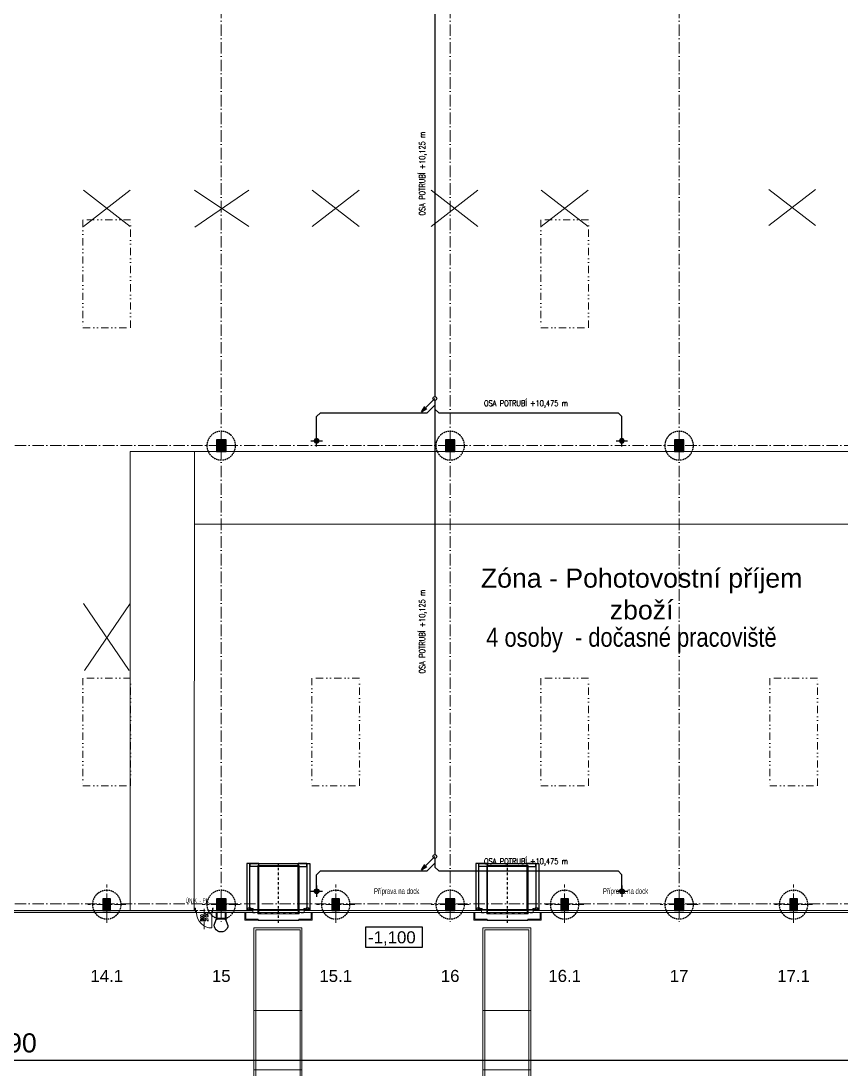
# Model space of a CAD drawing. Header units: millimetres. Extents: x 325046 to 1268204, y 1875583 to 2761998.
# Drawn here: x 863581 to 906567, y 2462227 to 2517146 of the extents above; entities that cross this region are included whole.
import ezdxf
from ezdxf.enums import TextEntityAlignment as Align

# ---------------------------------------------------------------- set-up
doc = ezdxf.new("R2010")
doc.units = ezdxf.units.MM
doc.header["$LTSCALE"] = 100
doc.header["$PDMODE"] = 65
for name, pattern in [('$AUDIT_BAD_LTYPE1', [0]), ('ACAD_ISO05W100', [33, 24, -3, 0, -3, 0, -3]), ('ACAD_ISO10W100', [18.5, 12, -3, 0.5, -3]), ('DASHDOT', [1, 0.5, -0.25, 0, -0.25]), ('DASHED', [0.75, 0.5, -0.25]), ('DASHED2', [9.525, 6.35, -3.175]), ('DIVIDE', [31.75, 12.7, -6.35, 0, -6.35, 0, -6.35]), ('SO02_F11anp01$0${ Leader Line}', [0])]:
    doc.linetypes.add(name, pattern=pattern)
for name, color, linetype, lineweight, true_color in [('Auta', 252, 'Continuous', 5, 0x696969), ('DVEŘE - POPIS', 7, 'Continuous', 5, 0x008a22), ('GATE', 7, 'Continuous', 9, 0x002eb8), ('Korabek-text', 7, 'Continuous', 0, 0x7a7a7a), ('Korabek-trasy', 7, 'Continuous', 30, 0x7478c3), ('Korabek-vpuste', 7, 'Continuous', 30, 0x6f7ceb), ('Manipulační - obrys - 1. etapa', 7, 'Continuous', 13, 0x1a63a8), ('OCELOVÉ KONSTRUKCE', 7, 'Continuous', 13, 0x2865c8), ('otvory', 7, 'Continuous', 20, 0xb30000), ('PO - dveře a odolnosti', 7, 'Continuous', 9, 0xc51645), ('POŽÁRNÍ ŽEBŘÍK', 7, 'Continuous', 13, 0x4752b3), ('Světlíky', 7, 'DIVIDE', 15, 0xf81696), ('TECH - Police', 7, 'Continuous', 9, 0x6e6e6e), ('TECH - počty osob', 7, 'Continuous', 9, 0xf91a5d), ('TECH - průchod', 7, 'Continuous', 9, 0xcf022b), ('TECH - Zóny', 7, 'DIVIDE', 15, 0x33843e), ('Šrafy - VÝPLŇ', 7, 'Continuous', 15, 0x9b9908)]:
    doc.layers.add(name, color=color, linetype=linetype, lineweight=lineweight, true_color=true_color)
for name, color, linetype in [('Kóty osové', 5, 'Continuous'), ('NRŘ', 6, 'DIVIDE'), ('ČÁRKOVANÁ', 5, 'DASHED2'), ('ŽB- SLOUPY', 3, 'Continuous')]:
    doc.layers.add(name, color=color, linetype=linetype)
for name, color, linetype, lineweight in [('Objekty - osy', 5, 'ACAD_ISO10W100', 20), ('OBVODOVÝ PLÁŠŤ', 2, 'Continuous', 9), ('PŘEDĚL', 8, 'Continuous', 5), ('ŽB - Šraf-prefa', 253, 'Continuous', 13)]:
    doc.layers.add(name, color=color, linetype=linetype, lineweight=lineweight)
for name, color, linetype, true_color in [('Popis OS', 7, 'Continuous', 0xbd0a5d), ('Příprava na dock', 7, 'Continuous', 0x616161), ('VÝŠKOVÉ KOTY', 7, 'Continuous', 0xf90b4b)]:
    doc.layers.add(name, color=color, linetype=linetype, true_color=true_color)
doc.styles.add('ARIAL', font='arial.ttf')
doc.styles.add('ARIAL NARROW', font='ARIALN.TTF')
doc.styles.add('ARIL-TENKÝ', font='arial.ttf')
doc.styles.add('FSIMPLEX', font='simplex.shx')
doc.styles.add('ROMANS', font='romans.shx', dxfattribs={"width": 0.8})
doc.styles.add('ROZPISKA', font='arial.ttf', dxfattribs={"width": 0.6})
doc.dimstyles.new('400', dxfattribs={"dimscale": 400, "dimtxt": 2.5, "dimasz": 2, "dimexe": 1, "dimexo": 12, "dimgap": 1, "dimtad": 1, "dimdec": 0, "dimzin": 0, "dimdsep": 46, "dimtxsty": 'ARIL-TENKÝ', "dimblk": 'ARCHTICK', "dimcen": 4, "dimdle": 1, "dimclrd": 256, "dimclre": 256, "dimclrt": 7, "dimadec": 0, "dimazin": 0, "dimtfac": 1, "dimtdec": 0, "dimtix": 1, "dimtofl": 0, "dimtmove": 0, "dimatfit": 0, "dimldrblk": 'OBLIQUE', "dimfxl": 1, "dimtolj": 1, "dimtzin": 0, "dimlwd": -1, "dimlwe": -1, "dimarcsym": 0})

# ---------------------------------------------------------------- blocks, each defined once
blk = doc.blocks.new('H1 PU')
at = {"layer": 'Příprava na dock', "linetype": 'DASHED', "ltscale": 1.5}
blk.add_circle((1537736, -4876565), 750, dxfattribs=at)
blk = doc.blocks.new('A$C5F711971')
at = {"layer": 'Auta'}
for p, q in [((3.321, 15.004), (3.487, 15.807)), ((5.123, 14.632), (5.289, 15.436)), ((3.128, 14.495), (3.006, 13.903)), ((3.049, 14.357), (3.059, 14.406)), ((3.492, 14.265), (3.049, 14.357)), ((3.059, 14.406), (3.502, 14.315)), ((3.522, 14.413), (3.128, 14.495)), ((3.401, 13.822), (3.522, 14.413)), ((3.56, 14.482), (3.415, 13.774)), ((3.502, 14.315), (3.492, 14.265)), ((3.67, 14.383), (3.63, 14.186)), ((3.67, 14.383), (4.114, 14.291)), ((4.557, 14.2), (4.114, 14.291)), ((2.977, 14.012), (2.988, 14.061)), ((3.421, 13.921), (2.977, 14.012)), ((2.988, 14.061), (3.431, 13.97)), ((3.006, 13.903), (3.401, 13.822)), ((3.63, 14.186), (4.073, 14.094)), ((4.517, 14.003), (4.073, 14.094)), ((4.557, 14.2), (4.517, 14.003)), ((4.583, 13.578), (4.705, 14.17)), ((4.685, 14.071), (4.674, 14.022)), ((4.674, 14.022), (5.118, 13.93)), ((5.128, 13.98), (4.685, 14.071)), ((4.705, 14.17), (5.099, 14.088)), ((5.099, 14.088), (4.977, 13.497)), ((5.118, 13.93), (5.128, 13.98)), ((4.977, 13.497), (4.583, 13.578)), ((4.603, 13.677), (5.047, 13.586)), ((5.057, 13.635), (4.614, 13.726)), ((5.047, 13.586), (5.057, 13.635)), ((2.12, 10.85), (3.352, 10.596)), ((4.584, 10.342), (3.352, 10.596)), ((1.491, 7.795), (2.723, 7.541)), ((3.955, 7.287), (2.723, 7.541)), ((0.861, 4.74), (2.093, 4.486)), ((3.325, 4.233), (2.093, 4.486))]:
    blk.add_line(p, q, dxfattribs=at)
for points in [[(4.55, 16.41), (4.174, 16.476), (3.814, 16.487), (3.538, 16.482), (3.358, 16.456), (3.274, 16.349), (3.141, 15.765), (2.96, 14.704), (3.007, 14.631), (3.563, 14.479), (4.128, 14.363)], [(3.344, 16.042), (3.088, 16.044), (3.127, 15.984), (3.324, 15.944), (3.344, 16.042)], [(3.357, 16.145), (3.377, 15.878), (3.319, 15.478), (3.207, 15.539), (3.308, 16.092), (3.357, 16.145)], [(4.53, 16.312), (4.185, 16.383), (3.785, 16.406), (3.509, 16.4), (3.37, 16.392), (3.269, 16.325)], [(4.501, 16.184), (4.136, 16.234), (3.83, 16.259), (3.496, 16.278), (3.412, 16.233), (3.425, 15.931), (3.823, 15.924), (4.199, 15.871), (4.429, 15.824)], [(4.55, 16.41), (4.922, 16.321), (5.257, 16.19), (5.508, 16.076), (5.663, 15.981), (5.698, 15.849), (5.59, 15.26), (5.336, 14.214), (5.264, 14.166), (4.694, 14.246), (4.128, 14.363)], [(4.506, 16.182), (4.861, 16.084), (5.153, 15.987), (5.466, 15.872), (5.526, 15.798), (5.394, 15.525), (5.026, 15.676), (4.66, 15.776), (4.429, 15.824)], [(4.53, 16.312), (4.875, 16.241), (5.252, 16.104), (5.503, 15.99), (5.627, 15.927), (5.694, 15.825)], [(3.194, 15.479), (3.307, 15.418), (3.216, 14.975), (3.093, 14.988), (3.194, 15.479)], [(4.368, 15.523), (4.121, 15.574), (4.072, 15.584), (4.012, 15.545), (3.931, 15.151), (3.97, 15.091), (4.02, 15.081), (4.266, 15.031)], [(4.368, 15.523), (4.614, 15.473), (4.663, 15.462), (4.702, 15.403), (4.621, 15.009), (4.562, 14.97), (4.512, 14.98), (4.266, 15.031)], [(5.542, 15.694), (5.418, 15.458), (5.313, 15.068), (5.44, 15.079), (5.565, 15.627), (5.542, 15.694)], [(5.512, 15.596), (5.749, 15.496), (5.689, 15.456), (5.492, 15.497), (5.512, 15.596)], [(3.188, 14.844), (3.061, 14.832), (3.039, 14.725), (3.099, 14.65), (3.158, 14.638), (3.254, 14.618), (3.284, 14.762), (3.212, 14.776), (3.181, 14.808), (3.183, 14.82)], [(3.321, 15.004), (3.308, 14.881), (3.373, 14.831), (4.19, 14.662)], [(5.428, 15.019), (5.3, 15.008), (5.209, 14.565), (5.326, 14.528), (5.428, 15.019)], [(3.601, 14.546), (3.631, 14.69), (4.17, 14.579)], [(3.613, 14.544), (4.143, 14.435)], [(4.673, 14.326), (4.143, 14.435)], [(4.685, 14.323), (4.715, 14.467), (4.176, 14.578)], [(5.123, 14.632), (5.086, 14.515), (5.007, 14.494), (4.19, 14.662)], [(5.182, 14.433), (5.294, 14.372), (5.272, 14.265), (5.188, 14.219), (5.128, 14.232), (5.032, 14.252), (5.062, 14.395), (5.134, 14.38), (5.175, 14.397), (5.177, 14.409)], [(3.982, 13.651), (2.75, 13.905), (0, 0.508), (1.232, 0.254)], [(3.961, 13.552), (2.828, 13.786), (0.119, 0.586), (1.252, 0.352)], [(3.982, 13.651), (5.213, 13.397), (2.464, 0), (1.232, 0.254)], [(3.961, 13.552), (5.095, 13.319), (2.385, 0.119), (1.252, 0.352)]]:
    blk.add_lwpolyline(points, dxfattribs=at)
blk = doc.blocks.new('A$C7DC35752')
at = {"layer": 'OCELOVÉ KONSTRUKCE', "flags": 128}
blk.add_lwpolyline([(0, 140), (0, 0), (140, 0), (140, 140), (0, 140)], dxfattribs=at)
blk.add_lwpolyline([(10, 130), (10, 10), (130, 10), (130, 130)], close=True, dxfattribs=at)
blk = doc.blocks.new('A$C467A42A6')
at = {"layer": 'GATE', "linetype": 'Continuous'}
for points in [[(0, 2605), (0, 2965), (700, 2965), (700, 2915), (50, 2915), (50, 2605)], [(3531, 2605), (3531, 2965), (2831, 2965), (2831, 2915), (3481, 2915), (3481, 2605)], [(2801, 2645), (2801, 150), (731, 150), (731, 2645)]]:
    blk.add_lwpolyline(points, dxfattribs=at)
blk.add_lwpolyline([(681, 100), (681, 2645), (2851, 2645), (2851, 100)], close=True, dxfattribs=at)
at = {"layer": 'NRŘ', "color": 162, "ltscale": 20, "true_color": 0x002eb8}
blk.add_line((2831, 2965), (700, 2965), dxfattribs=at)
at = {"layer": 'ČÁRKOVANÁ', "ltscale": 30}
for p, q in [((266, 2435), (266, 0)), ((3266, 2435), (3266, 0))]:
    blk.add_line(p, q, dxfattribs=at)
for points in [[(116, 0), (116, 0), (116, 0), (116, 0), (116, 2435), (116, 2435), (116, 2435), (116, 2435), (116, 2435), (731, 2435), (731, 0), (116, 0)], [(2801, 2445), (731, 2445)], [(3416, 2435), (3416, 2435), (2801, 2435), (2801, 0), (2801, 0), (3416, 0), (3416, 0), (3416, 0), (3416, 2435), (3416, 2435), (3416, 2435), (3416, 2435)], [(741, 150), (276, 150), (276, 0), (741, 0)], [(2791, 0), (741, 0), (741, 150), (2791, 150), (2791, 0)], [(2791, 150), (3256, 150), (3256, 0), (2791, 0)]]:
    blk.add_lwpolyline(points, dxfattribs=at)
blk = doc.blocks.new('A$C1F717354')
at = {"layer": 'OBVODOVÝ PLÁŠŤ'}
for p, q in [((35, 102), (35, 102)), ((2850, 102), (2850, 102))]:
    blk.add_line(p, q, dxfattribs=at)
at = {"layer": 'otvory'}
blk.add_lwpolyline([(60, 97), (60, 57), (2840, 57), (2840, 97), (60, 97)], dxfattribs=at)
at = {"layer": 'PŘEDĚL'}
for p, q in [((23, 89), (23, 94)), ((27, 94), (23, 94)), ((24, 94), (26, 94)), ((35, 88), (24, 88)), ((26, 89), (26, 94)), ((27, 104), (27, 80)), ((32, 80), (27, 80)), ((32, 104), (32, 80)), ((33, 89), (33, 94)), ((37, 89), (37, 94)), ((2870, 89), (2870, 94)), ((2885, 94), (2870, 94)), ((2872, 94), (2874, 94)), ((2883, 88), (2872, 88)), ((2874, 89), (2874, 94)), ((2875, 104), (2875, 80)), ((2880, 80), (2875, 80)), ((2880, 104), (2880, 80)), ((2881, 89), (2881, 94)), ((2885, 89), (2885, 94))]:
    blk.add_line(p, q, dxfattribs=at)
for points in [[(100, 102), (0, 102), (0, 32), (5, 32), (5, 97), (100, 97), (100, 102)], [(5, 32), (21, 4), (33, 4), (27, 10), (35, 12), (31, 7), (23, 7), (8, 32), (8, 57), (33, 57), (33, 60), (5, 60)], [(2800, 102), (2900, 102), (2900, 32), (2895, 32), (2895, 97), (2800, 97), (2800, 102)], [(2895, 32), (2879, 4), (2867, 4), (2863, 10), (2865, 12), (2869, 7), (2877, 7), (2892, 32), (2892, 57), (2867, 57), (2867, 60), (2895, 60)]]:
    blk.add_lwpolyline(points, dxfattribs=at)
for points in [[(29, 94), (29, 96), (20, 96), (20, 94)], [(33, 30), (33, 22), (125, 22), (125, 30)], [(60, 57), (60, 0), (125, 0), (125, 57)], [(2840, 57), (2840, 0), (2775, 0), (2775, 57)], [(2867, 29), (2867, 22), (2776, 22), (2776, 29)], [(2887, 94), (2887, 96), (2868, 96), (2868, 94)]]:
    blk.add_lwpolyline(points, close=True, dxfattribs=at)
for points in [[(20, 38), (20, 14, 0.414214), (25, 9), (28, 9, 0.414214), (33, 14), (33, 38, 0.414214), (28, 43), (25, 43, 0.414214)], [(2880, 38), (2880, 14, -0.414214), (2875, 9), (2872, 9, -0.414214), (2867, 14), (2867, 38, -0.414214), (2872, 43), (2875, 43, -0.414214)]]:
    blk.add_lwpolyline(points, format="xyb", close=True, dxfattribs=at)
for centre, radius, start, end in [((24, 90), 1.83, 202.6199, 337.3801), ((30, 95), 6.81, 236.6015, 303.3985), ((30, 85), 5.44, 52.4827, 127.5173), ((2872, 90), 1.83, 202.6199, 337.3801), ((2878, 95), 6.81, 236.6015, 303.3985), ((2883, 90), 1.83, 202.6199, 337.3801)]:
    blk.add_arc(centre, radius, start, end, dxfattribs=at)
blk = doc.blocks.new('vpust_tučně')
at = {"layer": 'Korabek-vpuste'}
for p, q in [((53.146, 90.671), (53.146, 91.171)), ((52.896, 90.921), (53.396, 90.921))]:
    blk.add_line(p, q, dxfattribs=at)
for radius in [0.1, 0.075, 0.05]:
    blk.add_circle((53.146, 90.921), radius, dxfattribs=at)
blk = doc.blocks.new('A$C73023567')
at = {"layer": 'Korabek-trasy'}
for p, q in [((179475, 55215.6), (179475, 31415.6)), ((179475, 31315.6), (178777.7, 30618.2)), ((178777.7, 30618.2), (178948.4, 30892.8)), ((178777.7, 30618.2), (179052.3, 30788.9)), ((179475, 30966.2), (179074.3, 30565.6)), ((179475, 31215.6), (179475, 7415.6)), ((179475, 30765.9), (179675.3, 30565.6)), ((173475.3, 30565.6), (173275, 30365.2)), ((173275, 29095.6), (173275, 30365.2)), ((173475.3, 30565.6), (179074.3, 30565.6)), ((179675.3, 30565.6), (189074.7, 30565.6)), ((189074.7, 30565.6), (189275, 30365.2)), ((189275, 29095.6), (189275, 30365.2)), ((179475, 7315.6), (178777.7, 6618.2)), ((179475, 7215.6), (179475, 6765.9)), ((178777.7, 6618.2), (178948.4, 6892.8)), ((178777.7, 6618.2), (179052.3, 6788.9)), ((179475, 6966.2), (179074.3, 6565.6)), ((179475, 6765.9), (179675.3, 6565.6)), ((173475.3, 6565.6), (173275, 6365.2)), ((173275, 5495.6), (173275, 6365.2)), ((173475.3, 6565.6), (179074.3, 6565.6)), ((179675.3, 6565.6), (189074.7, 6565.6)), ((189074.7, 6565.6), (189275, 6365.2)), ((189275, 5495.6), (189275, 6365.2))]:
    blk.add_line(p, q, dxfattribs=at)
for centre in [(179475, 31315.6), (179475, 7315.6)]:
    blk.add_circle(centre, 100, dxfattribs=at)
at = {"layer": 'Korabek-vpuste', "yscale": 1200, "zscale": 1200}
for p, xscale, rotation in [((64169.4, -34679.3), -1200, 270.0000000072112), ((80169.4, -34679.3), -1200, 270.0000000072112), ((64169.4, 69270.4), 1200, 269.9999999927888), ((80169.4, 69270.4), 1200, 269.9999999927888)]:
    blk.add_blockref('vpust_tučně', p, dxfattribs=dict(at, xscale=xscale, rotation=rotation))
at = {"layer": 'Korabek-text', "char_height": 300, "width": 28411.347, "attachment_point": 7, "style": 'ROMANS'}
for s, insert, rotation in [('OSA POTRUBÍ +10,125 m', (179048.2, 40901.8), 90), ('OSA POTRUBÍ +10,475 m', (182047.3, 30827), 0), ('OSA POTRUBÍ +10,125 m', (179048.2, 16901.8), 90), ('OSA POTRUBÍ +10,475 m', (182047.3, 6827), 0)]:
    blk.add_mtext(s, dxfattribs=dict(at, insert=insert, rotation=rotation))
blk = doc.blocks.new('A$C404D2E39')
at = {"layer": 'POŽÁRNÍ ŽEBŘÍK', "linetype": 'Continuous', "lineweight": 30}
for p, q in [((0, 368), (104, 68)), ((558, 51), (158, 51)), ((158, 5), (577, 5)), ((716, 368), (614, 72))]:
    blk.add_line(p, q, dxfattribs=at)
blk.add_lwpolyline([(152, 9, 0.414214), (156, 5), (158, 5), (158, 68), (96, 68), (96, 66, 0.414214), (100, 61), (143, 61, -0.414214), (152, 53)], format="xyb", close=True, dxfattribs=at)
for radius in [38, 33]:
    blk.add_circle((596, 38), radius, dxfattribs=at)
blk.add_arc((358, 368), 358, 360, 180, dxfattribs=at)
blk = doc.blocks.new('A$C705562B2')
at = {"layer": 'POŽÁRNÍ ŽEBŘÍK'}
for p, q in [((90, 283), (90, 0)), ((148, 340), (148, 0)), ((558, 283), (558, 0)), ((616, 340), (616, 0))]:
    blk.add_line(p, q, dxfattribs=at)
at = {"layer": 'POŽÁRNÍ ŽEBŘÍK', "xscale": -1, "rotation": 0.0002103948148501899}
blk.add_blockref('A$C404D2E39', (716, 278), dxfattribs=at)
blk = doc.blocks.new('A$C364165CE')
at = {"layer": 'otvory', "linetype": 'ACAD_ISO05W100', "ltscale": 0.12}
for p, q in [((0, 995), (900, 995)), ((0, 875), (900, 875))]:
    blk.add_line(p, q, dxfattribs=at)
at = {"layer": 'otvory'}
for p, q in [((50, 70), (50, 995)), ((850, 870), (850, 995))]:
    blk.add_line(p, q, dxfattribs=at)
at = {"layer": 'otvory', "ltscale": 2, "transparency": 33554687}
blk.add_line((450, 1074), (450, 0), dxfattribs=at)
blk.add_arc((50, 870), 800, 270, 0, dxfattribs=at)
blk = doc.blocks.new('_ARCHTICK')
at = {"color": 0, "linetype": 'ByBlock', "const_width": 0.15}
blk.add_lwpolyline([(-0.5, -0.5), (0.5, 0.5)], dxfattribs=at)
blk = doc.blocks.new('*D1557')
at = {"layer": 'Defpoints', "color": 0, "transparency": 16777216}
for p in [(705684, 2470423), (1018474, 2470423), (705684, 2462680)]:
    blk.add_point(p, dxfattribs=at)
at = {"layer": 'Kóty osové', "transparency": 16777216}
for p, q in [((705684, 2465623), (705684, 2462280)), ((1018474, 2465623), (1018474, 2462280)), ((1018874, 2462680), (705284, 2462680))]:
    blk.add_line(p, q, dxfattribs=at)
at = {"layer": 'Kóty osové', "transparency": 16777216, "xscale": 800, "yscale": 800, "zscale": 800, "rotation": 180}
blk.add_blockref('_ARCHTICK', (705684, 2462680), dxfattribs=at)
at = {"layer": 'Kóty osové', "transparency": 16777216, "xscale": 800, "yscale": 800, "zscale": 800}
blk.add_blockref('_ARCHTICK', (1018474, 2462680), dxfattribs=at)
at = {"layer": 'Kóty osové', "color": 7, "transparency": 16777216, "insert": (862079, 2463591), "char_height": 1000, "attachment_point": 5, "style": 'ARIL-TENKÝ'}
blk.add_mtext('\\A1;312790', dxfattribs=at)
blk = doc.blocks.new('_Oblique')
at = {"color": 0, "lineweight": -2}
blk.add_line((-0.5, -0.5), (0.5, 0.5), dxfattribs=at)

msp = doc.modelspace()

# ---------------------------------------------------------------- hatches: boundary and pattern name
at = {"layer": 'Šrafy - VÝPLŇ', "linetype": 'ByBlock', "ltscale": 100}
h = msp.add_hatch(color=256, dxfattribs=at)
h.dxf.hatch_style = 1
h.paths.add_polyline_path([(872728.7, 2470542.7), (823503.7, 2470542.7), (823503.7, 2470422.7), (872728.7, 2470422.7)])
h = msp.add_hatch(color=256, dxfattribs=at)
h.dxf.hatch_style = 1
h.paths.add_polyline_path([(875728.7, 2470542.7), (873628.7, 2470542.7), (873628.7, 2470422.7), (875728.7, 2470422.7)])
at = {"layer": 'ŽB - Šraf-prefa'}
h = msp.add_hatch(color=256, dxfattribs=at)
h.dxf.hatch_style = 1
h.paths.add_polyline_path([(873828.7, 2494592.7), (874328.7, 2494592.7), (874328.7, 2495192.7), (873828.7, 2495192.7)])
h = msp.add_hatch(color=256, dxfattribs=at)
h.dxf.hatch_style = 1
h.paths.add_polyline_path([(885828.7, 2494592.7), (886328.7, 2494592.7), (886328.7, 2495192.7), (885828.7, 2495192.7)])
h = msp.add_hatch(color=256, dxfattribs=at)
h.dxf.hatch_style = 1
h.paths.add_polyline_path([(897828.7, 2494592.7), (898328.7, 2494592.7), (898328.7, 2495192.7), (897828.7, 2495192.7)])
h = msp.add_hatch(color=256, dxfattribs=at)
h.dxf.hatch_style = 1
h.paths.add_polyline_path([(868278.7, 2471142.7), (867878.7, 2471142.7), (867878.7, 2470542.7), (868278.7, 2470542.7)])
h = msp.add_hatch(color=256, dxfattribs=at)
h.dxf.hatch_style = 1
h.paths.add_polyline_path([(873828.7, 2470542.7), (874328.7, 2470542.7), (874328.7, 2471142.7), (873828.7, 2471142.7)])
h = msp.add_hatch(color=256, dxfattribs=at)
h.dxf.hatch_style = 1
h.paths.add_polyline_path([(880278.7, 2471142.7), (879878.7, 2471142.7), (879878.7, 2470542.7), (880278.7, 2470542.7)])
h = msp.add_hatch(color=256, dxfattribs=at)
h.dxf.hatch_style = 1
h.paths.add_polyline_path([(885828.7, 2470542.7), (886328.7, 2470542.7), (886328.7, 2471142.7), (885828.7, 2471142.7)])
h = msp.add_hatch(color=256, dxfattribs=at)
h.dxf.hatch_style = 1
h.paths.add_polyline_path([(892278.7, 2471142.7), (891878.7, 2471142.7), (891878.7, 2470542.7), (892278.7, 2470542.7)])
h = msp.add_hatch(color=256, dxfattribs=at)
h.dxf.hatch_style = 1
h.paths.add_polyline_path([(897828.7, 2470542.7), (898328.7, 2470542.7), (898328.7, 2471142.7), (897828.7, 2471142.7)])
h = msp.add_hatch(color=256, dxfattribs=at)
h.dxf.hatch_style = 1
h.paths.add_polyline_path([(904278.7, 2471142.7), (903878.7, 2471142.7), (903878.7, 2470542.7), (904278.7, 2470542.7)])

# ---------------------------------------------------------------- linework, layer by layer
at = {"layer": 'Manipulační - obrys - 1. etapa'}
msp.add_lwpolyline([(1078473.7, 2536304.3), (1020165.4, 2469009.6), (1008323.1, 2455342.1, -0.2227545), (1001625.4, 2452363.4), (995702.1, 2452358.5), (995702.1, 2449363.8), (830802.7, 2449363.2, -0.1831287), (804292.9, 2459409.4, 0.3789665), (775131.9, 2459409.3, -0.1831282), (748622.2, 2449362.9), (705683.7, 2449362.8), (705683.7, 2470422.7), (1018473.7, 2470422.7), (1018513.7, 2494382.7), (1018473.7, 2542472.7), (1018473.7, 2542472.7), (1018473.7, 2542472.7), (1018473.7, 2542472.7), (1018578.7, 2542472.7)], format="xyb", dxfattribs=at)
at = {"layer": 'NRŘ', "ltscale": 0.1}
for p, q in [((875728.7, 2470422.7), (878428.7, 2470422.7)), ((887728.7, 2470422.7), (890428.7, 2470422.7))]:
    msp.add_line(p, q, dxfattribs=at)
at = {"layer": 'Objekty - osy', "ltscale": 0.5}
for points in [[(874078.7, 2591892.7), (874078.7, 2469892.7)], [(886078.7, 2591892.7), (886078.7, 2469892.7)], [(898078.7, 2591892.7), (898078.7, 2469892.7)], [(705078.7, 2494892.7), (1032026.3, 2494892.7)], [(868078.7, 2469892.7), (868078.7, 2471892.7)], [(880078.7, 2469892.7), (880078.7, 2471892.7)], [(892078.7, 2469892.7), (892078.7, 2471892.7)], [(904078.7, 2469892.7), (904078.7, 2471892.7)], [(705078.7, 2470892.7), (1019078.7, 2470892.7)], [(869078.7, 2470842.7), (867078.7, 2470842.7)], [(875078.7, 2470842.7), (873078.7, 2470842.7)], [(881078.7, 2470842.7), (879078.7, 2470842.7)], [(887078.7, 2470842.7), (885078.7, 2470842.7)], [(893078.7, 2470842.7), (891078.7, 2470842.7)], [(899078.7, 2470842.7), (897078.7, 2470842.7)], [(905078.7, 2470842.7), (903078.7, 2470842.7)]]:
    msp.add_lwpolyline(points, dxfattribs=at)
at = {"layer": 'OBVODOVÝ PLÁŠŤ'}
msp.add_line((873628.7, 2470542.7), (873628.7, 2470422.7), dxfattribs=at)
for points in [[(823503.7, 2470422.7), (872728.7, 2470422.7), (872728.7, 2470542.7), (823503.7, 2470542.7), (823503.7, 2470422.7)], [(875728.7, 2470422.7), (875728.7, 2470542.7), (873628.7, 2470542.7)], [(873628.7, 2470422.7), (875728.7, 2470422.7)], [(878428.7, 2470542.7), (887728.7, 2470542.7)], [(887728.7, 2470542.7), (878428.7, 2470542.7), (878428.7, 2470422.7), (887728.7, 2470422.7), (887728.7, 2470542.7)], [(890428.7, 2470542.7), (911608.7, 2470542.7), (911608.7, 2470422.7), (890428.7, 2470422.7), (890428.7, 2470542.7)]]:
    msp.add_lwpolyline(points, dxfattribs=at)
at = {"layer": 'OCELOVÉ KONSTRUKCE', "flags": 128}
for points in [[(872678.7, 2470662.7), (872728.7, 2470662.7), (872728.7, 2470542.7), (872678.7, 2470542.7), (872678.7, 2470552.7), (872718.7, 2470552.7), (872718.7, 2470652.7), (872678.7, 2470652.7), (872678.7, 2470662.7)], [(873678.7, 2470662.7), (873628.7, 2470662.7), (873628.7, 2470542.7), (873678.7, 2470542.7), (873678.7, 2470552.7), (873638.7, 2470552.7), (873638.7, 2470652.7), (873678.7, 2470652.7), (873678.7, 2470662.7)]]:
    msp.add_lwpolyline(points, dxfattribs=at)
at = {"layer": 'Příprava na dock', "linetype": 'DASHDOT', "ltscale": 2.5}
for points in [[(877078.7, 2469892.7), (877078.7, 2472998.8)], [(889078.7, 2469892.7), (889078.7, 2472998.8)]]:
    msp.add_lwpolyline(points, dxfattribs=at)
at = {"layer": 'Světlíky', "ltscale": 0.3}
for points in [[(866828.7, 2501067.7), (869328.7, 2501067.7), (869328.7, 2506717.7), (866828.7, 2506717.7)], [(890828.7, 2501067.7), (893328.7, 2501067.7), (893328.7, 2506717.7), (890828.7, 2506717.7)], [(866828.7, 2477067.7), (869328.7, 2477067.7), (869328.7, 2482717.7), (866828.7, 2482717.7)], [(878828.7, 2477067.7), (881328.7, 2477067.7), (881328.7, 2482717.7), (878828.7, 2482717.7)], [(890828.7, 2477067.7), (893328.7, 2477067.7), (893328.7, 2482717.7), (890828.7, 2482717.7)], [(902828.7, 2477067.7), (905328.7, 2477067.7), (905328.7, 2482717.7), (902828.7, 2482717.7)]]:
    msp.add_lwpolyline(points, close=True, dxfattribs=at)
at = {"layer": 'TECH - Police'}
for points in [[(872673.7, 2494582.7), (869303.7, 2494582.7), (869303.7, 2470542.7), (872663.7, 2470542.7)], [(910018.7, 2494582.7), (872673.7, 2494582.7), (872673.7, 2490782.7), (910018.7, 2490782.7)]]:
    msp.add_lwpolyline(points, close=True, dxfattribs=at)
at = {"layer": 'TECH - průchod', "linetype": 'ByBlock', "ltscale": 100}
for p, q in [((869303.7, 2508272.7), (866853.7, 2506372.7)), ((866853.7, 2508272.7), (869303.7, 2506372.7)), ((872678.7, 2508272.7), (875528.7, 2506372.7)), ((875528.7, 2508272.7), (872693.7, 2506347.7)), ((881303.7, 2508272.7), (878853.7, 2506372.7)), ((878853.7, 2508272.7), (881303.7, 2506372.7)), ((887528.7, 2508272.7), (885078.7, 2506372.7)), ((885078.7, 2508272.7), (887528.7, 2506372.7)), ((893303.7, 2508272.7), (890853.7, 2506372.7)), ((890853.7, 2508272.7), (893303.7, 2506372.7)), ((905233.7, 2508322.7), (902783.7, 2506422.7)), ((902783.7, 2508322.7), (905233.7, 2506422.7)), ((866853.7, 2486627.7), (869253.7, 2483117.7)), ((869303.7, 2486627.7), (866903.7, 2483117.7))]:
    msp.add_line(p, q, dxfattribs=at)
at = {"layer": 'VÝŠKOVÉ KOTY'}
msp.add_lwpolyline([(884610.6, 2469677.8), (884610.6, 2468588.9), (881663, 2468588.9), (881663, 2469677.8)], close=True, dxfattribs=at)
at = {"layer": 'ŽB- SLOUPY'}
for points in [[(873828.7, 2494592.7), (874328.7, 2494592.7), (874328.7, 2495192.7), (873828.7, 2495192.7)], [(885828.7, 2494592.7), (886328.7, 2494592.7), (886328.7, 2495192.7), (885828.7, 2495192.7)], [(897828.7, 2494592.7), (898328.7, 2494592.7), (898328.7, 2495192.7), (897828.7, 2495192.7)], [(868278.7, 2471142.7), (867878.7, 2471142.7), (867878.7, 2470542.7), (868278.7, 2470542.7)], [(873828.7, 2470542.7), (874328.7, 2470542.7), (874328.7, 2471142.7), (873828.7, 2471142.7)], [(880278.7, 2471142.7), (879878.7, 2471142.7), (879878.7, 2470542.7), (880278.7, 2470542.7)], [(885828.7, 2470542.7), (886328.7, 2470542.7), (886328.7, 2471142.7), (885828.7, 2471142.7)], [(892278.7, 2471142.7), (891878.7, 2471142.7), (891878.7, 2470542.7), (892278.7, 2470542.7)], [(897828.7, 2470542.7), (898328.7, 2470542.7), (898328.7, 2471142.7), (897828.7, 2471142.7)], [(904278.7, 2471142.7), (903878.7, 2471142.7), (903878.7, 2470542.7), (904278.7, 2470542.7)]]:
    msp.add_lwpolyline(points, close=True, dxfattribs=at)

# ---------------------------------------------------------------- block references
at = {"layer": 'Auta', "xscale": 1000, "yscale": 1000, "zscale": 1000, "rotation": 191.599427001276}
for p in [(878207.1, 2470118.5), (890207.1, 2470118.5)]:
    msp.add_blockref('A$C5F711971', p, dxfattribs=at)
at = {"layer": 'GATE', "rotation": 180}
for p in [(878844.2, 2472998.8), (890844.2, 2472998.8)]:
    msp.add_blockref('A$C467A42A6', p, dxfattribs=at)
at = {"layer": 'Korabek-trasy', "linetype": 'SO02_F11anp01$0${ Leader Line}'}
msp.add_blockref('A$C73023567', (705803.7, 2466047.2), dxfattribs=at)
at = {"layer": 'OCELOVÉ KONSTRUKCE', "linetype": '$AUDIT_BAD_LTYPE1', "rotation": 180}
for p in [(875628.6, 2470682.7), (878668.7, 2470682.7), (887628.6, 2470682.7), (890668.7, 2470682.7)]:
    msp.add_blockref('A$C7DC35752', p, dxfattribs=at)
at = {"layer": 'otvory', "ltscale": 100, "xscale": -1}
msp.add_blockref('A$C364165CE', (873638.7, 2469548.1), dxfattribs=at)
at = {"layer": 'otvory', "xscale": -1, "rotation": 180}
for p in [(875628.7, 2470644.3), (887628.7, 2470644.3)]:
    msp.add_blockref('A$C1F717354', p, dxfattribs=at)
at = {"layer": 'POŽÁRNÍ ŽEBŘÍK', "ltscale": 2, "transparency": 33554687, "rotation": 180}
msp.add_blockref('A$C705562B2', (874429.1, 2470413.7), dxfattribs=at)
at = {"layer": 'Příprava na dock', "xscale": -1, "rotation": 89.99999999999993}
for p in [(-4002486.3, 4032628.7), (-3990486.3, 4032628.7), (-3978486.3, 4032628.7), (-4008486.3, 4008578.7), (-4002486.3, 4008578.7), (-3996486.3, 4008578.7), (-3990486.3, 4008578.7), (-3984486.3, 4008578.7), (-3978486.3, 4008578.7), (-3972486.3, 4008578.7)]:
    msp.add_blockref('H1 PU', p, dxfattribs=at)

# ---------------------------------------------------------------- texts
at = {"layer": 'DVEŘE - POPIS', "style": 'FSIMPLEX', "width": 0.8}
for s, p in [('800', (873139.7, 2469979)), ('2100', (873387.7, 2469964.1))]:
    msp.add_text(s, height=150, rotation=90, dxfattribs=at).set_placement(p)
at = {"layer": 'PO - dveře a odolnosti', "insert": (872207.3, 2471179.9, 0), "char_height": 250, "width": 3980.887, "attachment_point": 1, "style": 'ARIAL NARROW'}
msp.add_mtext('\\A1;{\\W0.7;ÚNIK  - PK}', dxfattribs=at)
at = {"layer": 'Popis OS', "linetype": 'ByBlock', "style": 'ARIL-TENKÝ'}
for s, p in [('14.1', (868078.7, 2467107.7)), ('15', (874078.7, 2467107.7)), ('15.1', (880078.7, 2467107.7)), ('16', (886078.7, 2467107.7)), ('16.1', (892078.7, 2467107.7)), ('17', (898078.7, 2467107.7)), ('17.1', (904078.7, 2467107.7))]:
    msp.add_text(s, height=630, dxfattribs=at).set_placement(p, align=Align.MIDDLE_CENTER)
at = {"layer": 'Příprava na dock', "style": 'ROZPISKA', "width": 0.6}
for p in [(882083.9, 2471401.6), (894083.9, 2471401.6)]:
    msp.add_text('Příprava na dock', height=300, rotation=0.1087, dxfattribs=at).set_placement(p)
at = {"layer": 'TECH - počty osob', "style": 'ARIAL NARROW'}
msp.add_text('4 osoby  - dočasné pracoviště', height=1000, dxfattribs=at).set_placement((887970.4, 2484355.4))
at = {"layer": 'TECH - Zóny', "insert": (896113.9, 2487111.9), "char_height": 1000, "width": 25985.022, "attachment_point": 5, "style": 'ARIAL'}
msp.add_mtext('Zóna - Pohotovostní příjem\\Pzboží', dxfattribs=at)
at = {"layer": 'VÝŠKOVÉ KOTY', "linetype": 'SO02_F11anp01$0${ Leader Line}', "style": 'ARIL-TENKÝ'}
msp.add_text('-1,100', height=630, dxfattribs=at).set_placement((883023.3, 2469130), align=Align.MIDDLE_CENTER)

# ---------------------------------------------------------------- dimensions: what is measured, and where the dimension line sits
at = {"layer": 'Kóty osové'}
dim = msp.add_linear_dim(base=(705683.7, 2462679.9), p1=(1018473.7, 2470422.7), p2=(705683.7, 2470422.7), dimstyle='400', override={"dimtmove": 1}, dxfattribs=at)
dim.commit()
dim.dimension.update_dxf_attribs({"geometry": '*D1557', "text_midpoint": (862078.7, 2463590.9)})

doc.saveas('drawing.dxf')
